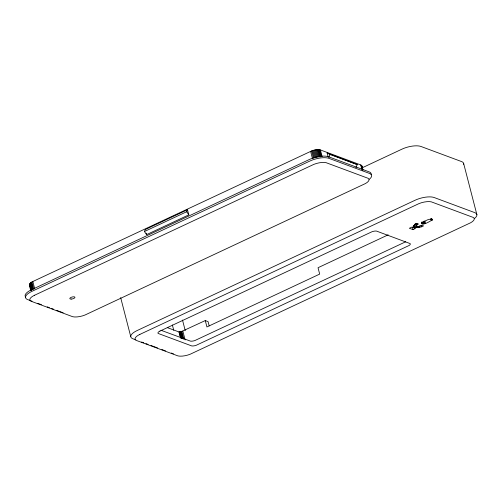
<?xml version="1.0" encoding="UTF-8"?>
<svg xmlns="http://www.w3.org/2000/svg" width="502" height="502" viewBox="0 0 502 502"><rect width="100%" height="100%" fill="white"/><g stroke="black" fill="none" stroke-linecap="round" stroke-linejoin="round"><path stroke-width="0.75" d="M31.03 290.545C29.311 286.667 28.231 282.946 32.831 281.528L312.413 150.575L316.818 149.621L320.408 149.941L360.693 164.926L361.785 165.71L362.82 170.059M414.213 228.121L415.317 228.535L413.008 229.621L409.35 228.259L411.665 227.174L412.769 227.588L413.83 227.092L413.479 226.509L414.194 225.185L416.999 223.459L418.448 223.992L416.302 225.486L416.723 226.339L418.806 226.415L422.1 225.354L423.55 225.894C420.714 227.782 417.175 227.124 414.213 228.121L413.504 225.385M361.867 166.375L362.5 169.689M144.444 231.529L145.273 229.533L187.484 209.742L188.808 214.85L146.59 234.635L144.444 231.529L186.656 211.744L187.484 209.742M328.735 157.528L330.109 154.497L357.255 164.593L355.88 167.624M432.197 220.108L432.36 219.318C428.595 218.414 424.598 221.288 421.605 223.233L421.667 223.729C425.389 224.777 428.984 221.489 432.197 220.108L431.846 218.74M362.262 167.768L401.995 149.138A14.138 5.114 -14.5 0 1 420.996 146.484L461.526 161.556A14.138 5.114 -14.5 0 1 463.666 164.361M167.285 327.611L178.95 331.954L180.469 332.029L205.274 320.571L208.06 321.613L209.165 325.867M388.159 234.836L318.03 267.717L319.68 274.098L206.924 326.953L205.274 320.571M405.691 241.782L194.895 340.538A4.612 1.669 -14.5 0 1 190.515 341.153L160.966 330.26M328.082 156.674L327.135 153.028L357.255 164.593M32.021 301.206L27.679 299.587A14.138 5.114 -14.5 0 1 31.808 291.405L309.954 161.01A14.138 5.114 -14.5 0 1 328.954 158.356L369.485 173.428A14.138 5.114 -14.5 0 1 369.215 179.333M37.813 303.359L41.434 304.701M47.226 306.86L49.397 307.663M51.568 308.473L53.739 309.282M56.632 310.355L63.145 312.777M135.822 339.848L132.93 338.775A14.138 5.114 -14.5 0 1 137.052 330.586L415.198 200.198A14.138 5.114 -14.5 0 1 434.199 197.537L474.729 212.616A14.138 5.114 -14.5 0 1 474.465 218.514M141.614 342.006L143.785 342.81M145.956 343.619L148.128 344.428M151.02 345.501L157.534 347.924M161.876 349.543L165.497 350.885M171.289 353.038L173.46 353.847M327.135 153.028L330.109 154.497M29.825 285.255L29.505 284.653M186.656 211.744L188.808 214.85M463.697 163.671L476.9 214.724M431.281 218.357L431.814 220.403M430.766 218.634L431.3 220.685M424.987 221.344L425.514 223.396M424.203 220.905L424.905 223.641M423.713 221.784L424.246 223.836M423.042 221.915L423.575 223.967M422.408 221.966L422.941 224.017M421.856 221.94L422.389 223.992M421.598 222.53L421.956 223.898M420.977 225.423L421.335 226.791M419.415 225.887L419.766 227.255M417.833 226.201L418.185 227.569M416.767 223.352L417.118 224.72M416.258 223.735L416.61 225.103M415.775 223.434L416.302 225.486M415.687 223.779L416.698 227.707M414.52 224.237L415.405 227.657M414.388 224.206L415.267 227.626M413.384 225.668L413.83 227.092M412.299 226.885L413.008 229.621M361.785 165.71L362.927 170.128M361.565 165.428L362.708 169.845M361.239 165.183L362.381 169.601M360.693 164.926L361.835 169.343M320.408 149.941L322.121 156.568M319.736 149.747L321.449 156.373M319.115 149.64L320.828 156.266M318.412 149.583L320.314 156.944M317.64 149.577L319.548 156.938M316.818 149.621L318.726 156.988M315.959 149.721L317.86 157.082M315.068 149.866L316.975 157.233M314.17 150.06L316.078 157.427M313.279 150.299L315.187 157.659M312.413 150.575L314.315 157.942M311.573 150.889L313.48 158.249M310.594 151.315L312.495 158.676M182.502 320.044L185.238 330.617M182.841 331.088L185.125 339.936M181.868 331.546L183.776 338.913M181.329 331.778L183.236 339.151M181.122 331.853L182.841 338.486M180.908 331.922L182.621 338.555M180.689 331.985L182.402 338.618M180.469 332.029L182.182 338.662M180.249 332.067L181.774 337.965M180.036 332.092L181.561 337.99M179.835 332.104L181.36 337.997M179.641 332.104L181.166 337.997M179.471 332.086L180.996 337.984M179.314 332.06L180.839 337.959M178.95 331.954L180.475 337.846M172.362 324.957L173.73 330.247M146.214 233.179L146.59 234.635M120.662 297.623L130.758 336.666M32.831 281.528L34.732 288.888M31.927 281.986L33.64 288.612M31.281 282.369L33.188 289.729M30.722 282.758L32.435 289.384M30.258 283.159L31.971 289.786M29.9 283.548L31.613 290.181M29.656 283.937L31.369 290.564M29.524 284.308L31.042 290.194M25.74 297.096A14.138 5.114 -14.5 0 1 31.4 289.805L309.539 159.416A14.138 5.114 -14.5 0 1 328.54 156.762L369.07 171.835A14.138 5.114 -14.5 0 1 371.21 174.64M159.906 331.113L159.103 331.552A4.612 1.669 -14.5 0 0 158.149 333.441L191.751 345.934A4.612 1.669 -14.5 0 0 196.138 345.326L409.149 245.465A4.612 1.669 -14.5 0 0 410.103 243.577L376.5 231.077A4.612 1.669 -14.5 0 0 372.114 231.692L159.906 331.113M34.588 295.239L33.414 295.835A10.598 3.834 -14.5 0 0 30.754 301.118L72.74 316.731A10.598 3.834 -14.5 0 0 85.001 315.018L365.406 183.569A10.598 3.834 -14.5 0 0 368.066 178.285L326.08 162.667A10.598 3.834 -14.5 0 0 313.819 164.38L34.588 295.239M139.832 334.426L138.659 335.016A10.598 3.834 -14.5 0 0 135.998 340.3L177.984 355.918A10.598 3.834 -14.5 0 0 190.245 354.205L470.65 222.75A10.598 3.834 -14.5 0 0 473.311 217.466L431.325 201.854A10.598 3.834 -14.5 0 0 419.063 203.567L139.832 334.426M71.202 299.079A2.654 0.96 -14.5 0 0 74.955 297.316A2.654 0.96 -14.5 0 0 70.989 297.416A2.654 0.96 -14.5 0 0 71.202 299.079"/></g></svg>
